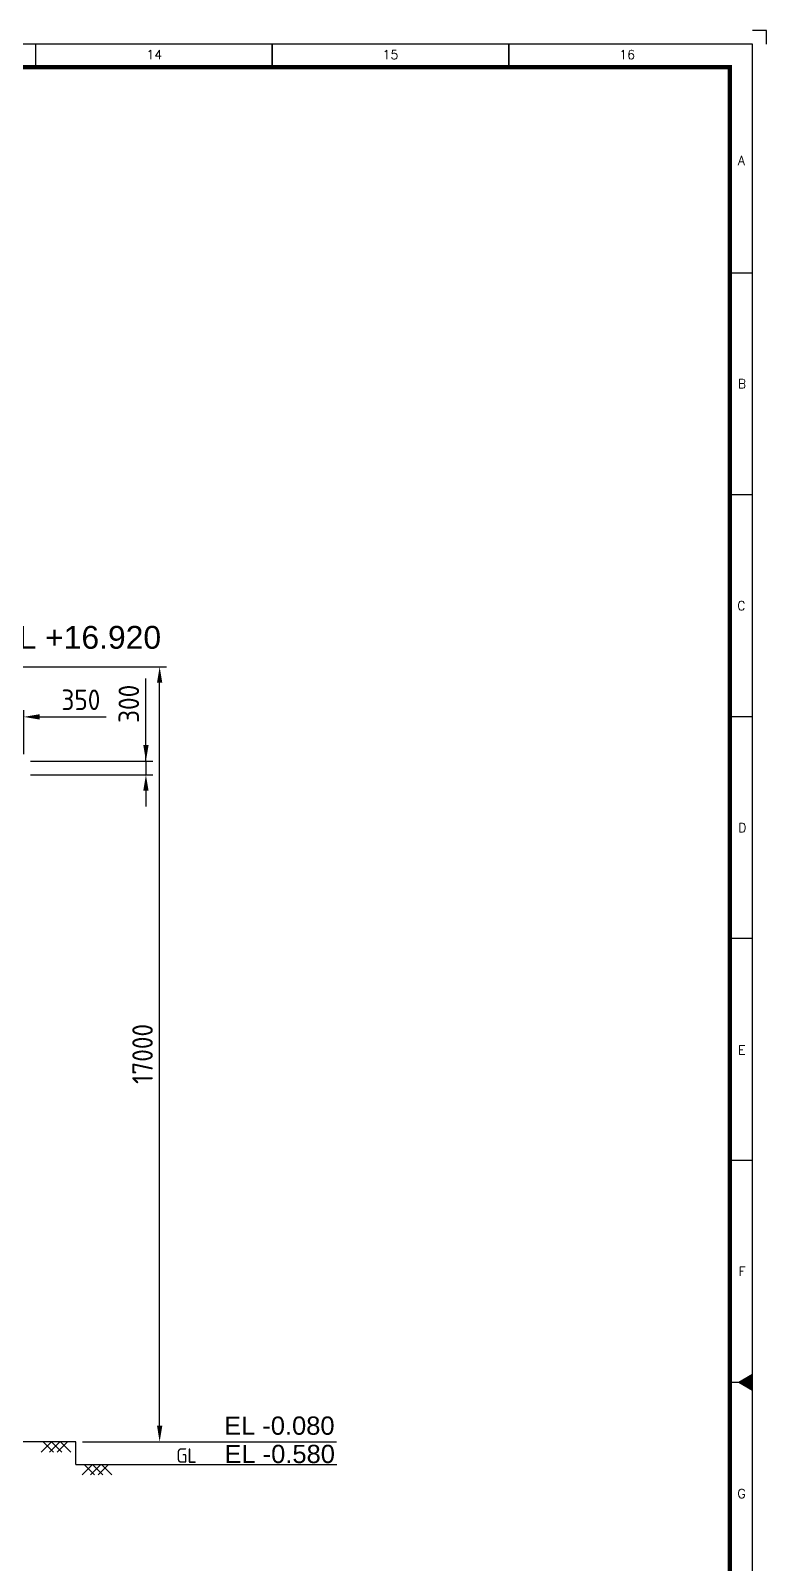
# Model space of a CAD drawing. Header units: millimetres. Extents: x -1055 to 11244, y -20673 to 2560.
# Drawn here: x 1635.7 to 1797, y 2223.8 to 2560.1 of the extents above; entities that cross this region are included whole.
import ezdxf
from ezdxf.enums import TextEntityAlignment as Align

# ---------------------------------------------------------------- set-up
doc = ezdxf.new("R2010")
doc.units = ezdxf.units.MM
doc.layers.add('BORDER', color=6, linetype='Continuous')
doc.styles.add('ACISOTS', font='isocp.shx')
doc.styles.add('ROMANS', font='romans.shx', dxfattribs={"width": 0.8})
doc.styles.get("Standard").update_dxf_attribs({"font": 'arial.ttf'})
doc.dimstyles.new('ISO-25', dxfattribs={"dimtxt": 4, "dimasz": 3.5, "dimexe": 1.5, "dimexo": 1.5, "dimgap": 1.5, "dimtad": 1, "dimtxsty": 'Standard', "dimcen": 0, "dimadec": 0, "dimazin": 0, "dimtfac": 1, "dimtmove": 0, "dimatfit": 3, "dimfxl": 1, "dimarcsym": 0})

# ---------------------------------------------------------------- blocks, each defined once
blk = doc.blocks.new('A1B')
at = {"layer": 'BORDER', "color": 1}
for p, q in [((679.69, 590), (679.69, 585)), ((731.63, 590), (731.63, 585)), ((731.63, 585), (731.63, 590)), ((731.63, 590), (731.63, 585)), ((783.56, 590), (783.56, 585)), ((783.56, 585), (783.56, 590)), ((837, 539.83), (832, 539.83)), ((837, 491.17), (832, 491.17)), ((837, 442.5), (832, 442.5)), ((837, 393.84), (832, 393.84)), ((837, 345.17), (832, 345.17))]:
    blk.add_line(p, q, dxfattribs=at)
at = {"layer": 'BORDER'}
for p, q in [((832, 296.5), (837, 296.5)), ((834, 296.5), (837, 298.23)), ((834, 296.5), (837, 294.77))]:
    blk.add_line(p, q, dxfattribs=at)
at = {"layer": 'BORDER', "color": 1}
blk.add_lwpolyline([(840, 590), (840, 593), (837, 593)], dxfattribs=at)
at = {"layer": 'BORDER'}
blk.add_lwpolyline([(837, 3), (837, 590), (3, 590), (3, 3)], close=True, dxfattribs=at)
at = {"layer": 'BORDER', "const_width": 1}
blk.add_lwpolyline([(8, 8), (832, 8), (832, 585), (8, 585)], close=True, dxfattribs=at)
at = {"layer": 'BORDER'}
blk.add_solid([(837, 298.23), (837, 294.77), (834, 296.5)], dxfattribs=at)
at = {"layer": 'BORDER', "color": 1, "style": 'ROMANS'}
for s, p in [('14', (705.77, 586.75)), ('15', (757.56, 586.75)), ('16', (809.48, 586.75)), ('A', (834.52, 563.52)), ('B', (834.65, 514.55)), ('C', (834.51, 465.84)), ('D', (834.75, 417.17)), ('E', (834.61, 368.4)), ('F', (834.66, 319.81)), ('G', (834.56, 271.07))]:
    blk.add_text(s, height=2, dxfattribs=at).set_placement(p, align=Align.CENTER)
blk = doc.blocks.new('*D28804')
at = {"color": 0, "lineweight": -2}
for p, q in [((1529.05, 2420.49), (1665.47, 2420.49)), ((1663.97, 2253.99), (1663.97, 2416.99)), ((1647.05, 2250.49), (1665.47, 2250.49))]:
    blk.add_line(p, q, dxfattribs=at)
at = {"color": 0}
for points in [[(1664.55, 2416.99), (1663.39, 2416.99), (1663.97, 2420.49)], [(1663.39, 2253.99), (1664.55, 2253.99), (1663.97, 2250.49)]]:
    blk.add_solid(points, dxfattribs=at)
at = {"layer": 'Defpoints', "color": 0}
for p in [(1527.55, 2420.49), (1663.97, 2420.49), (1645.55, 2250.49)]:
    blk.add_point(p, dxfattribs=at)
at = {"color": 0, "insert": (1660.22, 2335.58), "char_height": 4.5, "attachment_point": 5, "rotation": 90, "style": 'ACISOTS'}
blk.add_mtext('17000', dxfattribs=at)
blk = doc.blocks.new('*D28846')
at = {"color": 0, "lineweight": -2}
for p, q in [((1660.96, 2399.82), (1660.96, 2417.92)), ((1660.96, 2403.32), (1660.96, 2406.82)), ((1635.65, 2399.82), (1662.46, 2399.82)), ((1660.96, 2399.82), (1660.96, 2396.82)), ((1635.65, 2396.82), (1662.46, 2396.82)), ((1660.96, 2393.32), (1660.96, 2389.82))]:
    blk.add_line(p, q, dxfattribs=at)
at = {"color": 0}
for points in [[(1660.38, 2403.32), (1661.54, 2403.32), (1660.96, 2399.82)], [(1661.54, 2393.32), (1660.38, 2393.32), (1660.96, 2396.82)]]:
    blk.add_solid(points, dxfattribs=at)
at = {"layer": 'Defpoints', "color": 0}
for p in [(1634.15, 2399.82), (1634.15, 2396.82), (1660.96, 2396.82)]:
    blk.add_point(p, dxfattribs=at)
at = {"color": 0, "insert": (1657.21, 2412.37), "char_height": 4.5, "attachment_point": 5, "rotation": 90, "style": 'ACISOTS'}
blk.add_mtext('300', dxfattribs=at)
blk = doc.blocks.new('*D28847')
at = {"color": 0, "lineweight": -2}
for p, q in [((1630.65, 2401.3), (1630.65, 2411.01)), ((1634.15, 2401.32), (1634.15, 2411.01)), ((1627.15, 2409.51), (1623.65, 2409.51)), ((1630.65, 2409.51), (1634.15, 2409.51)), ((1637.65, 2409.51), (1652.25, 2409.51))]:
    blk.add_line(p, q, dxfattribs=at)
at = {"color": 0}
for points in [[(1627.15, 2408.93), (1627.15, 2410.1), (1630.65, 2409.51)], [(1637.65, 2410.1), (1637.65, 2408.93), (1634.15, 2409.51)]]:
    blk.add_solid(points, dxfattribs=at)
at = {"layer": 'Defpoints', "color": 0}
for p in [(1634.15, 2409.51), (1630.65, 2399.8), (1634.15, 2399.82)]:
    blk.add_point(p, dxfattribs=at)
at = {"color": 0, "insert": (1646.7, 2413.26), "char_height": 4.5, "attachment_point": 5, "style": 'ACISOTS'}
blk.add_mtext('350', dxfattribs=at)

msp = doc.modelspace()

# ---------------------------------------------------------------- linework, layer by layer
for p, q in [((1645.554783, 2250.49247), (1623.554783, 2250.49247)), ((1640.228916, 2250.49247), (1637.957167, 2248.220721)), ((1638.442842, 2250.49247), (1640.714591, 2248.220721)), ((1642.052592, 2250.49247), (1639.780843, 2248.220721)), ((1640.266518, 2250.49247), (1642.538267, 2248.220721)), ((1643.763463, 2250.49247), (1641.491714, 2248.220721)), ((1642.221799, 2250.49247), (1644.493548, 2248.220721)), ((1645.554783, 2245.49247), (1645.554783, 2250.49247)), ((1657.031442, 2250.49247), (1702.783092, 2250.49247)), ((1645.554783, 2245.49247), (1702.82492, 2245.49247)), ((1649.217096, 2245.49247), (1646.945347, 2243.220721)), ((1647.431022, 2245.49247), (1649.702771, 2243.220721)), ((1651.040772, 2245.49247), (1648.769023, 2243.220721)), ((1649.254698, 2245.49247), (1651.526447, 2243.220721)), ((1652.751643, 2245.49247), (1650.479894, 2243.220721)), ((1651.209979, 2245.49247), (1653.481728, 2243.220721))]:
    msp.add_line(p, q)

# ---------------------------------------------------------------- block references
msp.add_blockref('A1B', (957.026425, 1967.056595))

# ---------------------------------------------------------------- texts
at = {"color": 130}
msp.add_text('EL +16.920', height=5, dxfattribs=at).set_placement((1628.36806, 2426.967421), align=Align.MIDDLE_LEFT)
at = {"color": 130, "char_height": 4, "attachment_point": 9}
for s, insert in [('EL -0.080', (1702.331329, 2251.973275)), ('EL -0.580', (1702.409857, 2245.761596))]:
    msp.add_mtext(s, dxfattribs=dict(at, insert=insert))
at = {"insert": (1672.131461, 2245.86887), "char_height": 3.2, "attachment_point": 9, "style": 'ACISOTS'}
msp.add_mtext('GL', dxfattribs=at)

# ---------------------------------------------------------------- dimensions: what is measured, and where the dimension line sits
at = {"color": 3}
for base, p1, p2, picture, middle in [((1663.968756, 2420.492496), (1645.554783, 2250.49247), (1527.554783, 2420.492496), '*D28804', (1663.968756, 2335.575751)), ((1660.959246, 2396.815205), (1634.148647, 2399.816774), (1634.148647, 2396.815205), '*D28846', (1660.959246, 2412.368545))]:
    dim = msp.add_linear_dim(base=base, p1=p1, p2=p2, angle=90, dimstyle='ISO-25', override={"dimtxt": 4.5, "dimdec": 0, "dimlfac": 100, "dimtxsty": 'ACISOTS'}, dxfattribs=at)
    dim.commit()
    dim.dimension.update_dxf_attribs({"geometry": picture, "text_midpoint": middle, "dimtype": 160})
dim = msp.add_linear_dim(base=(1634.148647, 2409.512549), p1=(1630.648451, 2399.798376), p2=(1634.148647, 2399.816774), angle=0, dimstyle='ISO-25', override={"dimtxt": 4.5, "dimdec": 0, "dimlfac": 100, "dimtxsty": 'ACISOTS'}, dxfattribs=at)
dim.commit()
dim.dimension.update_dxf_attribs({"geometry": '*D28847', "text_midpoint": (1646.700418, 2413.262549)})

doc.saveas('drawing.dxf')
